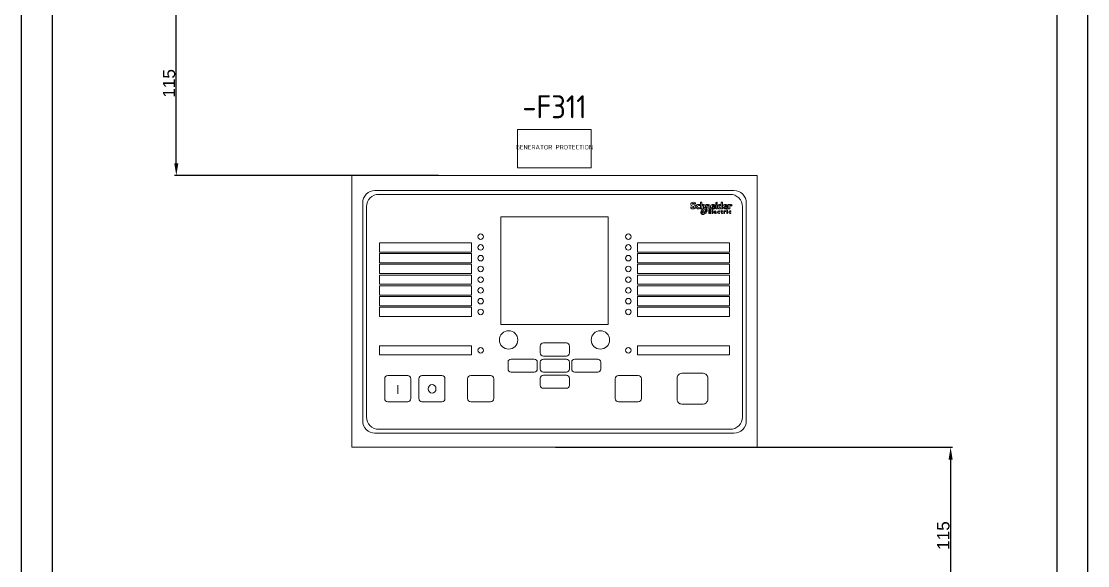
# Model space of a CAD drawing. Header units: millimetres. Extents: x 42356 to 50646, y 31507 to 39566.
# Drawn here: x 43066 to 43761, y 37749 to 38103 of the extents above; entities that cross this region are included whole.
import ezdxf

# ---------------------------------------------------------------- set-up
doc = ezdxf.new("R2010")
doc.units = ezdxf.units.MM
doc.layers.add('! NO PLOT !', color=7, linetype='Continuous', true_color=0xff75dd, plot=False)
doc.layers.add('000-PI-Oprema', color=30, linetype='Continuous', lineweight=5)
doc.layers.add('000-PI_TEXT', color=7, linetype='Continuous')
doc.styles.add('PI0', font='isocpeur.ttf', dxfattribs={"width": 0.9})
doc.styles.get("Standard").update_dxf_attribs({"font": 'arial.ttf'})
doc.dimstyles.new('ISO-25-lb', dxfattribs={"dimtxt": 8, "dimasz": 8, "dimexe": 1.25, "dimexo": 0.625, "dimtad": 1, "dimtxsty": 'Standard', "dimcen": 5, "dimadec": 0, "dimazin": 0, "dimtfac": 1, "dimtmove": 0, "dimatfit": 3, "dimfxl": 0, "dimarcsym": 0})

# ---------------------------------------------------------------- blocks, each defined once
blk = doc.blocks.new('8806000_2000x800x600')
at = {"layer": '! NO PLOT !'}
for p, q in [((-3770.82, 1831.75), (-3770.82, -8.25)), ((-3075.82, -8.25), (-3075.82, 1831.75)), ((-3750.82, 1826.75), (-3750.82, -3.25)), ((-3095.82, 1826.75), (-3095.82, -3.25))]:
    blk.add_line(p, q, dxfattribs=at)
blk = doc.blocks.new('*D329')
at = {"layer": '! NO PLOT !', "color": 0, "linetype": 'Continuous', "lineweight": -2, "ltscale": 0.25, "transparency": 16777216}
for p, q in [((43262.39, 38118.02), (43165.28, 38118.02)), ((43166.53, 38011.02), (43166.53, 38110.02)), ((43337.39, 38003.02), (43165.28, 38003.02))]:
    blk.add_line(p, q, dxfattribs=at)
at = {"layer": '! NO PLOT !', "color": 0, "ltscale": 0.25, "transparency": 16777216}
for points in [[(43165.2, 38110.02), (43167.86, 38110.02), (43166.53, 38118.02)], [(43165.2, 38011.02), (43167.86, 38011.02), (43166.53, 38003.02)]]:
    blk.add_solid(points, dxfattribs=at)
at = {"layer": 'Defpoints', "color": 0, "ltscale": 0.25, "transparency": 16777216}
for p in [(43166.53, 38118.02), (43263.02, 38118.02), (43338.02, 38003.02)]:
    blk.add_point(p, dxfattribs=at)
at = {"layer": '! NO PLOT !', "color": 0, "ltscale": 0.25, "transparency": 16777216, "insert": (43161.82, 38063.02), "char_height": 8, "attachment_point": 5, "rotation": 90}
blk.add_mtext('115', dxfattribs=at)
blk = doc.blocks.new('*D332')
at = {"layer": '! NO PLOT !', "color": 0, "linetype": 'Continuous', "lineweight": -2, "ltscale": 0.25, "transparency": 16777216}
for p, q in [((43413.64, 37826.02), (43672.44, 37826.02)), ((43671.19, 37818.02), (43671.19, 37719.02)), ((43588.64, 37711.02), (43672.44, 37711.02))]:
    blk.add_line(p, q, dxfattribs=at)
at = {"layer": '! NO PLOT !', "color": 0, "ltscale": 0.25, "transparency": 16777216}
for points in [[(43669.86, 37818.02), (43672.52, 37818.02), (43671.19, 37826.02)], [(43669.86, 37719.02), (43672.52, 37719.02), (43671.19, 37711.02)]]:
    blk.add_solid(points, dxfattribs=at)
at = {"layer": 'Defpoints', "color": 0, "ltscale": 0.25, "transparency": 16777216}
for p in [(43413.02, 37826.02), (43588.02, 37711.02), (43671.19, 37711.02)]:
    blk.add_point(p, dxfattribs=at)
at = {"layer": '! NO PLOT !', "color": 0, "ltscale": 0.25, "transparency": 16777216, "insert": (43666.48, 37768.52), "char_height": 8, "attachment_point": 5, "rotation": 90}
blk.add_mtext('115', dxfattribs=at)

msp = doc.modelspace()

# ---------------------------------------------------------------- linework, layer by layer
at = {"layer": '000-PI-Oprema', "lineweight": 5, "ltscale": 0.25}
msp.add_line((43310.946, 37866.386), (43310.946, 37860.916), dxfattribs=at)
at = {"layer": '000-PI-Oprema'}
for points in [[(43389.018, 38033.021), (43437.018, 38033.021), (43437.018, 38008.021), (43389.018, 38008.021)], [(43518.153, 37981.323), (43519.056, 37981.323), (43519.056, 37984.199), (43518.153, 37984.199)], [(43514.947, 37980.505), (43513.898, 37980.505), (43513.898, 37979.759), (43514.91, 37979.759), (43514.91, 37979.44), (43513.898, 37979.44), (43513.898, 37978.671), (43514.979, 37978.671), (43514.979, 37978.351), (43513.546, 37978.351), (43513.546, 37980.824), (43514.947, 37980.824)], [(43515.804, 37978.35), (43516.125, 37978.35), (43516.125, 37980.825), (43515.804, 37980.825)], [(43517.716, 37979.736), (43517.716, 37979.736)], [(43525.441, 37978.35), (43525.762, 37978.35), (43525.762, 37979.981), (43525.441, 37979.981)]]:
    msp.add_lwpolyline(points, close=True, dxfattribs=at)
at = {"layer": '000-PI-Oprema', "lineweight": 5, "ltscale": 0.25}
for points in [[(43281.018, 38003.019), (43545.018, 38003.019), (43545.018, 37826.019), (43281.018, 37826.019)], [(43378.018, 37976.019), (43448.018, 37976.019), (43448.018, 37906.019), (43378.018, 37906.019)], [(43298.899, 37959.188), (43358.899, 37959.188), (43358.899, 37953.188), (43298.899, 37953.188)], [(43527.137, 37959.188), (43467.137, 37959.188), (43467.137, 37953.188), (43527.137, 37953.188)], [(43298.899, 37952.188), (43358.899, 37952.188), (43358.899, 37946.188), (43298.899, 37946.188)], [(43527.137, 37952.188), (43467.137, 37952.188), (43467.137, 37946.188), (43527.137, 37946.188)], [(43298.899, 37945.188), (43358.899, 37945.188), (43358.899, 37939.188), (43298.899, 37939.188)], [(43527.137, 37945.188), (43467.137, 37945.188), (43467.137, 37939.188), (43527.137, 37939.188)], [(43298.899, 37938.188), (43358.899, 37938.188), (43358.899, 37932.188), (43298.899, 37932.188)], [(43527.137, 37938.188), (43467.137, 37938.188), (43467.137, 37932.188), (43527.137, 37932.188)], [(43298.899, 37931.188), (43358.899, 37931.188), (43358.899, 37925.188), (43298.899, 37925.188)], [(43527.137, 37931.188), (43467.137, 37931.188), (43467.137, 37925.188), (43527.137, 37925.188)], [(43298.899, 37924.188), (43358.899, 37924.188), (43358.899, 37918.188), (43298.899, 37918.188)], [(43527.137, 37924.188), (43467.137, 37924.188), (43467.137, 37918.188), (43527.137, 37918.188)], [(43298.899, 37917.188), (43358.899, 37917.188), (43358.899, 37911.188), (43298.899, 37911.188)], [(43527.137, 37917.188), (43467.137, 37917.188), (43467.137, 37911.188), (43527.137, 37911.188)], [(43298.899, 37892.188), (43358.899, 37892.188), (43358.899, 37886.188), (43298.899, 37886.188)], [(43527.137, 37892.188), (43467.137, 37892.188), (43467.137, 37886.188), (43527.137, 37886.188)]]:
    msp.add_lwpolyline(points, close=True, dxfattribs=at)
for points in [[(43288.017, 37985.227, -0.4142136), (43296.017, 37993.227), (43530.017, 37993.227, -0.4142136), (43538.017, 37985.227), (43538.017, 37843.227, -0.4142136), (43530.017, 37835.227), (43296.017, 37835.227, -0.4142136), (43288.017, 37843.227)], [(43290.517, 37845.727, 0.4142136), (43298.517, 37837.727), (43527.517, 37837.727, 0.4142136), (43535.517, 37845.727), (43535.517, 37982.727, 0.4142136), (43527.517, 37990.727), (43298.517, 37990.727, 0.4142136), (43290.517, 37982.727)], [(43403.778, 37887.452, 0.4142136), (43405.778, 37885.452), (43420.778, 37885.452, 0.4142136), (43422.778, 37887.452), (43422.778, 37891.952, 0.4142136), (43420.778, 37893.952), (43405.778, 37893.952, 0.4142136), (43403.778, 37891.952)], [(43382.778, 37876.952, 0.4142136), (43384.778, 37874.952), (43399.778, 37874.952, 0.4142136), (43401.778, 37876.952), (43401.778, 37881.452, 0.4142136), (43399.778, 37883.452), (43384.778, 37883.452, 0.4142136), (43382.778, 37881.452)], [(43403.778, 37876.952, 0.4142136), (43405.778, 37874.952), (43420.778, 37874.952, 0.4142136), (43422.778, 37876.952), (43422.778, 37881.452, 0.4142136), (43420.778, 37883.452), (43405.778, 37883.452, 0.4142136), (43403.778, 37881.452)], [(43443.258, 37876.952, -0.4142136), (43441.258, 37874.952), (43426.258, 37874.952, -0.4142136), (43424.258, 37876.952), (43424.258, 37881.452, -0.4142136), (43426.258, 37883.452), (43441.258, 37883.452, -0.4142136), (43443.258, 37881.452)], [(43302.367, 37870.685, -0.4142136), (43304.367, 37872.685), (43317.367, 37872.685, -0.4142136), (43319.367, 37870.685), (43319.367, 37857.685, -0.4142136), (43317.367, 37855.685), (43304.367, 37855.685, -0.4142136), (43302.367, 37857.685)], [(43324.606, 37870.685, -0.4142136), (43326.606, 37872.685), (43339.606, 37872.685, -0.4142136), (43341.606, 37870.685), (43341.606, 37857.685, -0.4142136), (43339.606, 37855.685), (43326.606, 37855.685, -0.4142136), (43324.606, 37857.685)], [(43356.399, 37870.685, -0.4142136), (43358.399, 37872.685), (43371.399, 37872.685, -0.4142136), (43373.399, 37870.685), (43373.399, 37857.685, -0.4142136), (43371.399, 37855.685), (43358.399, 37855.685, -0.4142136), (43356.399, 37857.685)], [(43403.778, 37866.452, 0.4142136), (43405.778, 37864.452), (43420.778, 37864.452, 0.4142136), (43422.778, 37866.452), (43422.778, 37870.952, 0.4142136), (43420.778, 37872.952), (43405.778, 37872.952, 0.4142136), (43403.778, 37870.952)], [(43469.637, 37870.685, 0.4142136), (43467.637, 37872.685), (43454.637, 37872.685, 0.4142136), (43452.637, 37870.685), (43452.637, 37857.685, 0.4142136), (43454.637, 37855.685), (43467.637, 37855.685, 0.4142136), (43469.637, 37857.685)], [(43492.923, 37857.185, 0.4142136), (43495.923, 37854.185), (43509.923, 37854.185, 0.4142136), (43512.923, 37857.185), (43512.923, 37871.185, 0.4142136), (43509.923, 37874.185), (43495.923, 37874.185, 0.4142136), (43492.923, 37871.185)]]:
    msp.add_lwpolyline(points, format="xyb", close=True, dxfattribs=at)
at = {"layer": '000-PI-Oprema'}
for points in [[(43501.875, 37981.681), (43501.875, 37982.596)], [(43504.851, 37985.294), (43504.851, 37984.466)], [(43507.843, 37984.067), (43507.843, 37983.394)], [(43507.887, 37982.114), (43507.887, 37981.464)], [(43509.175, 37983.771), (43509.163, 37983.771), (43509.163, 37985.571), (43508.26, 37985.571), (43508.26, 37981.332), (43509.163, 37981.332), (43509.163, 37983.154)], [(43510.234, 37982.961), (43510.234, 37981.95)], [(43511.137, 37982.237), (43511.137, 37983.154)], [(43512.465, 37983.787), (43512.465, 37984.199), (43511.563, 37984.199), (43511.563, 37982.245)], [(43512.465, 37981.833), (43512.465, 37983.176)], [(43513.546, 37983.077), (43513.546, 37981.331), (43514.449, 37981.331), (43514.449, 37983.151)], [(43515.741, 37982.607), (43517.804, 37982.607)], [(43517.007, 37983.083), (43515.76, 37983.083)], [(43517.753, 37981.653), (43517.753, 37982.214)], [(43521.566, 37985.571), (43521.566, 37984.073)], [(43521.566, 37981.556), (43521.566, 37981.324), (43522.468, 37981.324), (43522.468, 37985.571), (43521.566, 37985.571)], [(43521.566, 37983.482), (43521.566, 37982.109)], [(43523.784, 37982.607), (43525.847, 37982.607)], [(43525.052, 37983.083), (43523.803, 37983.083)], [(43525.798, 37981.653), (43525.798, 37982.214)], [(43527.197, 37982.568), (43527.197, 37981.327), (43526.294, 37981.327), (43526.294, 37984.202), (43527.197, 37984.202), (43527.197, 37983.375)], [(43527.197, 37983.375), (43527.211, 37983.375)], [(43528.723, 37983.992), (43528.475, 37983.195)], [(43508.565, 37979.745), (43509.322, 37979.745), (43509.201, 37979.391), (43508.457, 37979.391)], [(43508.955, 37980.434), (43509.49, 37980.434), (43509.365, 37980.08), (43508.727, 37980.08)], [(43509.83, 37978.501), (43508.977, 37978.501), (43509.125, 37979.063), (43509.673, 37979.063)], [(43509.843, 37979.19), (43510.07, 37980.145)], [(43511.27, 37980.36), (43510.982, 37979.267)], [(43511.156, 37980.952), (43512.03, 37980.952), (43511.918, 37980.436), (43511.39, 37980.436)], [(43512.088, 37979.08), (43511.402, 37979.08), (43511.506, 37979.434), (43512.309, 37979.434)], [(43511.587, 37979.77), (43511.685, 37980.123), (43512.572, 37980.123)], [(43512.464, 37979.77), (43511.587, 37979.77)], [(43517.272, 37979.118), (43518.416, 37979.118)], [(43518.096, 37979.332), (43517.277, 37979.332)], [(43518.388, 37978.512), (43518.388, 37978.824)], [(43520.515, 37979.9), (43520.515, 37979.553)], [(43520.55, 37978.73), (43520.55, 37978.413)], [(43521.658, 37978.831), (43521.658, 37979.692), (43521.375, 37979.692), (43521.375, 37979.728), (43521.979, 37980.318), (43521.979, 37979.981)], [(43521.979, 37979.981), (43522.494, 37979.981), (43522.494, 37979.692), (43521.979, 37979.692), (43521.979, 37978.855)], [(43522.577, 37978.729), (43522.577, 37978.428)], [(43523.723, 37979.201), (43523.723, 37978.35), (43523.402, 37978.35), (43523.402, 37979.981), (43523.723, 37979.981)], [(43523.723, 37979.981), (43523.723, 37979.604), (43523.73, 37979.604)], [(43524.589, 37979.824), (43524.419, 37979.541)], [(43527.882, 37979.9), (43527.882, 37979.553)], [(43527.918, 37978.73), (43527.918, 37978.413)]]:
    msp.add_lwpolyline(points, dxfattribs=at)
at = {"layer": '000-PI-Oprema', "lineweight": 5, "ltscale": 0.25}
for centre, radius in [((43364.899, 37963.188), 1.8), ((43461.137, 37963.188), 1.8), ((43364.899, 37956.188), 1.8), ((43461.137, 37956.188), 1.8), ((43364.899, 37949.188), 1.8), ((43461.137, 37949.188), 1.8), ((43364.899, 37942.188), 1.8), ((43461.137, 37942.188), 1.8), ((43364.899, 37935.188), 1.8), ((43461.137, 37935.188), 1.8), ((43364.899, 37928.188), 1.8), ((43461.137, 37928.188), 1.8), ((43364.899, 37921.188), 1.8), ((43461.137, 37921.188), 1.8), ((43364.899, 37914.188), 1.8), ((43461.137, 37914.188), 1.8), ((43383.114, 37895.971), 6), ((43442.923, 37895.971), 6), ((43364.899, 37889.188), 1.8), ((43461.137, 37889.188), 1.8)]:
    msp.add_circle(centre, radius, dxfattribs=at)
msp.add_ellipse((43333.263, 37864.115), major_axis=(0, 2.857), ratio=0.8806848, dxfattribs=at)
at = {"layer": '000-PI-Oprema'}
for points in [[(43501.788, 37984.404), (43501.788, 37985.138), (43502.422, 37985.624), (43503.41, 37985.624)], [(43503.956, 37982.441), (43503.956, 37983.137), (43501.788, 37982.882), (43501.788, 37984.404)], [(43501.875, 37982.596), (43502.484, 37982.192), (43502.858, 37982.049), (43503.328, 37982.049)], [(43503.504, 37984.846), (43503.121, 37984.846), (43502.876, 37984.708), (43502.876, 37984.497)], [(43502.876, 37984.497), (43502.876, 37983.858), (43505.044, 37984.037), (43505.044, 37982.559)], [(43503.328, 37982.049), (43503.736, 37982.049), (43503.956, 37982.192), (43503.956, 37982.441)], [(43503.41, 37985.624), (43503.887, 37985.624), (43504.317, 37985.524), (43504.851, 37985.294)], [(43505.044, 37982.559), (43505.044, 37981.744), (43504.36, 37981.27), (43503.41, 37981.27)], [(43504.851, 37984.466), (43504.236, 37984.739), (43503.868, 37984.846), (43503.504, 37984.846)], [(43505.253, 37982.754), (43505.253, 37983.632), (43505.931, 37984.253), (43506.878, 37984.253)], [(43506.915, 37981.271), (43505.905, 37981.271), (43505.253, 37981.859), (43505.253, 37982.754)], [(43507.108, 37983.589), (43506.566, 37983.589), (43506.217, 37983.263), (43506.217, 37982.76)], [(43506.217, 37982.76), (43506.217, 37982.251), (43506.56, 37981.915), (43507.077, 37981.915)], [(43506.878, 37984.253), (43507.17, 37984.253), (43507.544, 37984.178), (43507.843, 37984.067)], [(43507.077, 37981.915), (43507.295, 37981.915), (43507.488, 37981.965), (43507.887, 37982.114)], [(43507.843, 37983.394), (43507.607, 37983.52), (43507.332, 37983.589), (43507.108, 37983.589)], [(43509.163, 37983.154), (43509.374, 37983.459), (43509.555, 37983.59), (43509.766, 37983.59)], [(43510.084, 37984.252), (43509.729, 37984.252), (43509.437, 37984.102), (43509.175, 37983.771)], [(43512.284, 37981.422), (43511.655, 37982.052), (43510.337, 37981.838), (43509.356, 37980.899)], [(43509.766, 37983.59), (43510.047, 37983.59), (43510.234, 37983.39), (43510.234, 37982.961)], [(43511.137, 37983.154), (43511.137, 37983.933), (43510.607, 37984.252), (43510.084, 37984.252)], [(43510.234, 37981.95), (43510.537, 37982.106), (43510.844, 37982.201), (43511.137, 37982.237)], [(43511.563, 37982.245), (43511.876, 37982.213), (43512.274, 37982.07), (43512.465, 37981.833)], [(43513.402, 37984.253), (43513.034, 37984.253), (43512.753, 37984.116), (43512.465, 37983.787)], [(43512.465, 37983.176), (43512.703, 37983.532), (43512.871, 37983.651), (43513.096, 37983.651)], [(43513.096, 37983.651), (43513.351, 37983.651), (43513.546, 37983.482), (43513.546, 37983.077)], [(43514.449, 37983.151), (43514.449, 37983.998), (43513.85, 37984.253), (43513.402, 37984.253)], [(43516.322, 37984.252), (43515.436, 37984.252), (43514.805, 37983.626), (43514.805, 37982.745)], [(43514.805, 37982.745), (43514.805, 37981.858), (43515.461, 37981.271), (43516.472, 37981.271)], [(43516.69, 37981.809), (43516.121, 37981.809), (43515.773, 37982.104), (43515.741, 37982.607)], [(43515.76, 37983.083), (43515.797, 37983.482), (43516.029, 37983.713), (43516.384, 37983.713)], [(43517.804, 37982.607), (43517.847, 37983.657), (43517.158, 37984.252), (43516.322, 37984.252)], [(43516.384, 37983.713), (43516.733, 37983.713), (43516.97, 37983.476), (43517.007, 37983.083)], [(43517.753, 37982.214), (43517.331, 37981.913), (43517.051, 37981.809), (43516.69, 37981.809)], [(43518.113, 37984.827), (43518.027, 37985.051), (43518.179, 37985.363), (43518.452, 37985.523)], [(43518.758, 37984.713), (43518.485, 37984.553), (43518.197, 37984.604), (43518.113, 37984.827)], [(43518.452, 37985.523), (43518.724, 37985.684), (43519.012, 37985.633), (43519.098, 37985.409)], [(43519.098, 37985.409), (43519.182, 37985.185), (43519.03, 37984.874), (43518.758, 37984.713)], [(43520.817, 37984.253), (43519.994, 37984.253), (43519.425, 37983.645), (43519.425, 37982.765)], [(43519.425, 37982.765), (43519.425, 37981.903), (43519.994, 37981.27), (43520.766, 37981.27)], [(43520.336, 37982.746), (43520.336, 37983.32), (43520.604, 37983.651), (43521.059, 37983.651)], [(43521.029, 37981.872), (43520.604, 37981.872), (43520.336, 37982.222), (43520.336, 37982.746)], [(43521.566, 37984.073), (43521.322, 37984.191), (43521.079, 37984.253), (43520.817, 37984.253)], [(43521.566, 37982.109), (43521.378, 37981.94), (43521.222, 37981.872), (43521.029, 37981.872)], [(43521.059, 37983.651), (43521.222, 37983.651), (43521.434, 37983.576), (43521.566, 37983.482)], [(43524.364, 37984.252), (43523.478, 37984.252), (43522.849, 37983.626), (43522.849, 37982.745)], [(43522.849, 37982.745), (43522.849, 37981.858), (43523.505, 37981.271), (43524.514, 37981.271)], [(43524.732, 37981.809), (43524.166, 37981.809), (43523.816, 37982.104), (43523.784, 37982.607)], [(43523.803, 37983.083), (43523.841, 37983.482), (43524.071, 37983.713), (43524.426, 37983.713)], [(43525.847, 37982.607), (43525.89, 37983.657), (43525.2, 37984.252), (43524.364, 37984.252)], [(43524.426, 37983.713), (43524.775, 37983.713), (43525.014, 37983.476), (43525.052, 37983.083)], [(43525.798, 37982.214), (43525.375, 37981.913), (43525.095, 37981.809), (43524.732, 37981.809)], [(43527.94, 37983.407), (43527.609, 37983.407), (43527.397, 37983.095), (43527.197, 37982.568)], [(43527.211, 37983.375), (43527.478, 37983.974), (43527.778, 37984.255), (43528.126, 37984.255)], [(43528.475, 37983.195), (43528.238, 37983.345), (43528.083, 37983.407), (43527.94, 37983.407)], [(43528.126, 37984.255), (43528.306, 37984.255), (43528.462, 37984.186), (43528.723, 37983.992)], [(43503.41, 37981.27), (43502.664, 37981.27), (43502.297, 37981.463), (43501.875, 37981.681)], [(43507.887, 37981.464), (43507.526, 37981.333), (43507.22, 37981.271), (43506.915, 37981.271)], [(43508.457, 37979.391), (43508.33, 37978.849), (43508.411, 37978.344), (43508.731, 37978.024)], [(43508.727, 37980.08), (43508.666, 37979.968), (43508.609, 37979.857), (43508.565, 37979.745)], [(43508.731, 37978.024), (43509.353, 37977.402), (43510.666, 37977.621), (43511.647, 37978.56)], [(43509.356, 37980.899), (43509.203, 37980.753), (43509.073, 37980.595), (43508.955, 37980.434)], [(43509.673, 37979.063), (43509.729, 37979.063), (43509.773, 37979.083), (43509.81, 37979.124)], [(43509.81, 37979.124), (43509.823, 37979.14), (43509.841, 37979.165), (43509.843, 37979.19)], [(43510.982, 37979.267), (43510.915, 37978.884), (43510.444, 37978.501), (43509.83, 37978.501)], [(43510.07, 37980.145), (43510.137, 37980.529), (43510.543, 37980.952), (43511.156, 37980.952)], [(43511.287, 37980.4), (43511.277, 37980.39), (43511.274, 37980.38), (43511.27, 37980.36)], [(43511.39, 37980.436), (43511.334, 37980.436), (43511.31, 37980.426), (43511.287, 37980.4)], [(43511.647, 37978.56), (43511.819, 37978.723), (43511.96, 37978.899), (43512.088, 37979.08)], [(43512.572, 37980.123), (43512.682, 37980.636), (43512.595, 37981.111), (43512.284, 37981.422)], [(43512.309, 37979.434), (43512.368, 37979.546), (43512.422, 37979.657), (43512.464, 37979.77)], [(43516.472, 37981.271), (43516.696, 37981.271), (43517.238, 37981.271), (43517.753, 37981.653)], [(43517.709, 37980.013), (43517.261, 37980.013), (43516.95, 37979.681), (43516.95, 37979.188)], [(43516.95, 37979.188), (43516.95, 37978.736), (43517.231, 37978.319), (43517.737, 37978.319)], [(43517.818, 37978.628), (43517.507, 37978.628), (43517.322, 37978.794), (43517.272, 37979.118)], [(43517.277, 37979.332), (43517.322, 37979.59), (43517.47, 37979.736), (43517.716, 37979.736)], [(43518.416, 37979.118), (43518.416, 37979.721), (43518.141, 37980.013), (43517.709, 37980.013)], [(43517.716, 37979.736), (43517.944, 37979.736), (43518.085, 37979.579), (43518.096, 37979.332)], [(43517.737, 37978.319), (43518.012, 37978.319), (43518.191, 37978.381), (43518.388, 37978.512)], [(43518.388, 37978.824), (43518.197, 37978.7), (43518.012, 37978.628), (43517.818, 37978.628)], [(43519.241, 37979.132), (43519.241, 37979.672), (43519.55, 37980.013), (43520.044, 37980.013)], [(43520.066, 37978.319), (43519.579, 37978.319), (43519.241, 37978.654), (43519.241, 37979.132)], [(43520.066, 37979.717), (43519.772, 37979.717), (43519.568, 37979.491), (43519.568, 37979.161)], [(43519.568, 37979.161), (43519.568, 37978.824), (43519.785, 37978.621), (43520.119, 37978.621)], [(43520.044, 37980.013), (43520.232, 37980.013), (43520.359, 37979.969), (43520.515, 37979.9)], [(43520.515, 37979.553), (43520.33, 37979.68), (43520.206, 37979.717), (43520.066, 37979.717)], [(43520.55, 37978.413), (43520.442, 37978.362), (43520.236, 37978.319), (43520.066, 37978.319)], [(43520.119, 37978.621), (43520.257, 37978.621), (43520.388, 37978.657), (43520.55, 37978.73)], [(43520.766, 37981.27), (43521.072, 37981.27), (43521.309, 37981.35), (43521.566, 37981.556)], [(43522.185, 37978.319), (43521.835, 37978.319), (43521.658, 37978.537), (43521.658, 37978.831)], [(43521.979, 37978.855), (43521.979, 37978.663), (43522.117, 37978.608), (43522.211, 37978.608)], [(43522.577, 37978.428), (43522.464, 37978.365), (43522.291, 37978.319), (43522.185, 37978.319)], [(43522.211, 37978.608), (43522.327, 37978.608), (43522.447, 37978.649), (43522.577, 37978.729)], [(43524.118, 37979.704), (43523.897, 37979.704), (43523.723, 37979.479), (43523.723, 37979.201)], [(43523.73, 37979.604), (43523.893, 37979.893), (43524.049, 37980.013), (43524.201, 37980.013)], [(43524.419, 37979.541), (43524.321, 37979.637), (43524.194, 37979.704), (43524.118, 37979.704)], [(43524.201, 37980.013), (43524.332, 37980.013), (43524.454, 37979.951), (43524.589, 37979.824)], [(43524.514, 37981.271), (43524.738, 37981.271), (43525.281, 37981.271), (43525.798, 37981.653)], [(43525.423, 37980.361), (43525.394, 37980.441), (43525.447, 37980.551), (43525.545, 37980.608)], [(43525.653, 37980.321), (43525.555, 37980.264), (43525.452, 37980.282), (43525.423, 37980.361)], [(43525.545, 37980.608), (43525.641, 37980.666), (43525.743, 37980.647), (43525.773, 37980.568)], [(43525.773, 37980.568), (43525.804, 37980.489), (43525.749, 37980.377), (43525.653, 37980.321)], [(43526.606, 37979.132), (43526.606, 37979.672), (43526.916, 37980.013), (43527.41, 37980.013)], [(43527.431, 37978.319), (43526.945, 37978.319), (43526.606, 37978.654), (43526.606, 37979.132)], [(43527.431, 37979.717), (43527.138, 37979.717), (43526.936, 37979.491), (43526.936, 37979.161)], [(43526.936, 37979.161), (43526.936, 37978.824), (43527.153, 37978.621), (43527.485, 37978.621)], [(43527.41, 37980.013), (43527.599, 37980.013), (43527.724, 37979.969), (43527.882, 37979.9)], [(43527.882, 37979.553), (43527.696, 37979.68), (43527.573, 37979.717), (43527.431, 37979.717)], [(43527.918, 37978.413), (43527.807, 37978.362), (43527.601, 37978.319), (43527.431, 37978.319)], [(43527.485, 37978.621), (43527.623, 37978.621), (43527.754, 37978.657), (43527.918, 37978.73)]]:
    msp.add_open_spline(points, degree=3, dxfattribs=at)

# ---------------------------------------------------------------- block references
msp.add_blockref('8806000_2000x800x600', (46836.345, 36655.52))

# ---------------------------------------------------------------- texts
at = {"insert": (43413.018, 38047.794), "char_height": 15, "width": 16.78721, "attachment_point": 5, "style": 'PI0'}
msp.add_mtext('-{\\fISOCPEUR|b0|i0|c238|p34;F3}11', dxfattribs=at)
at = {"layer": '000-PI_TEXT', "linetype": 'Continuous', "insert": (43413.018, 38021.488), "char_height": 3, "width": 58.2158, "attachment_point": 5, "style": 'PI0'}
msp.add_mtext('{\\fISOCPEUR|b0|i0|c238|p34;GENERATOR PROTECTION}', dxfattribs=at)

# ---------------------------------------------------------------- dimensions: what is measured, and where the dimension line sits
at = {"layer": '! NO PLOT !', "ltscale": 0.25}
dim = msp.add_linear_dim(base=(43166.529, 38118.019), p1=(43338.018, 38003.019), p2=(43263.018, 38118.019), angle=90, dimstyle='ISO-25-lb', dxfattribs=at)
dim.commit()
dim.dimension.update_dxf_attribs({"geometry": '*D329', "text_midpoint": (43166.529, 38063.019), "dimtype": 160})
dim = msp.add_linear_dim(base=(43671.189, 37711.019), p1=(43413.018, 37826.019), p2=(43588.018, 37711.019), angle=90, dimstyle='ISO-25-lb', dxfattribs=at)
dim.commit()
dim.dimension.update_dxf_attribs({"geometry": '*D332', "text_midpoint": (43666.479, 37768.519)})

doc.saveas('drawing.dxf')
